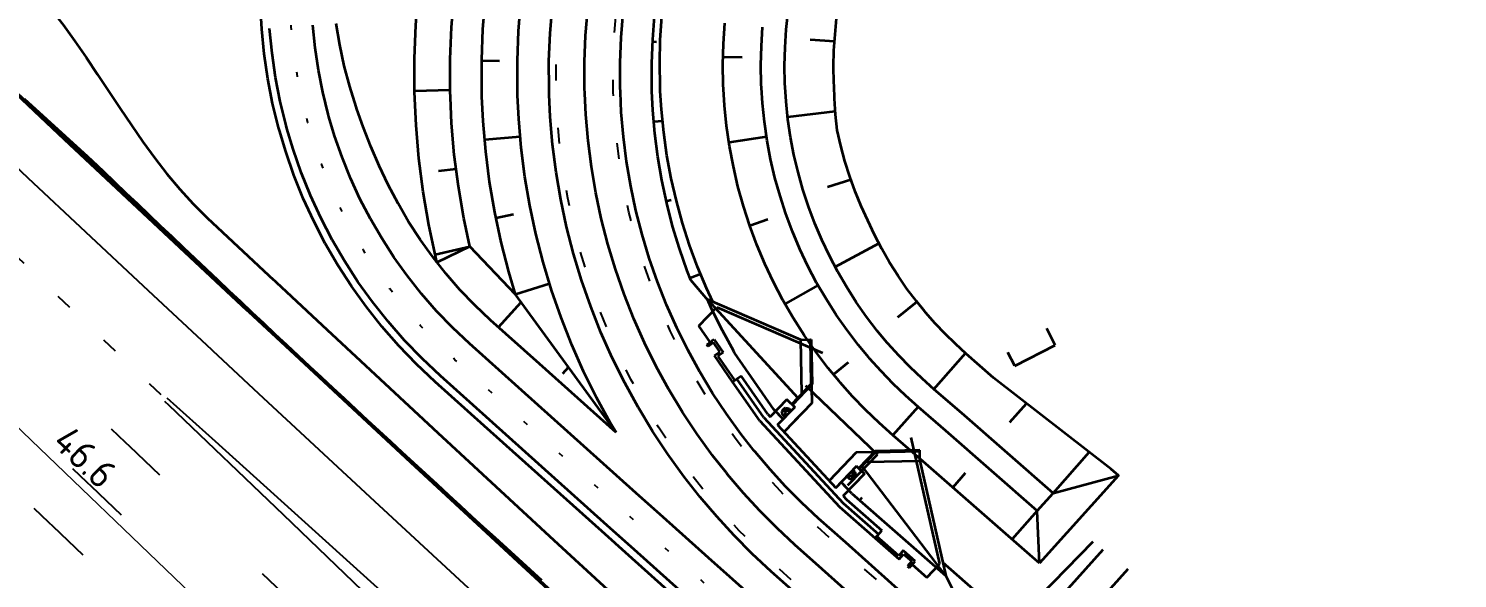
# Model space of a CAD drawing. Header units: metres. Extents: x 134219 to 139178, y 438661 to 444352.
# Drawn here: x 138067.3 to 138157.6, y 439702.7 to 439737.4 of the extents above; entities that cross this region are included whole.
import ezdxf

# ---------------------------------------------------------------- set-up
doc = ezdxf.new("R2010")
doc.units = ezdxf.units.M
for name, pattern in [('13strp', [4, 1, -3]), ('30270strp', [3, 0.3, -2.7]), ('39strp', [12, 3, -9])]:
    doc.linetypes.add(name, pattern=pattern)
doc.layers.get('DEFPOINTS').update_dxf_attribs({"color": 193})
for name, color, linetype, lineweight in [('N-WE-KL-ET_LS_OV_KABEL-M', 7, 'Continuous', 18), ('Utd-geleiderail-nw', 8, 'glm a2ee v014$0$f2m40080', 35), ('Utd-ondergr-nw', 8, '13strp', 35)]:
    doc.layers.add(name, color=color, linetype=linetype, lineweight=lineweight)
doc.layers.add('Utd-weg-nw', color=8, linetype='Continuous')
doc.styles.add('NLCS_18', font='NLCS-ISO.ttf', dxfattribs={"height": 1.8})
doc.linetypes.add('glm a2ee v014$0$f2m40080', pattern='A,2,-1,[160,RTW.shx,S=0.5,R=0,X=0,Y=0],-1', length=4)
doc.dimstyles.new('NLCS_t18_pijl_Dimension_l3_h1', dxfattribs={"dimtxt": 1.8, "dimasz": 1.8, "dimexe": 2, "dimexo": 2, "dimgap": 0.7, "dimtad": 1, "dimdec": 1, "dimzin": 0, "dimdsep": 46, "dimtxsty": 'NLCS_18', "dimcen": 2.5, "dimdle": 2, "dimclrd": 256, "dimclre": 256, "dimclrt": 256, "dimadec": 1, "dimazin": 0, "dimtfac": 1, "dimtdec": 1, "dimtofl": 0, "dimtmove": 1, "dimatfit": 0, "dimfxl": 0, "dimtolj": 1, "dimtzin": 0, "dimlwd": 18, "dimlwe": 18, "dimarcsym": 0})

# ---------------------------------------------------------------- blocks, each defined once
blk = doc.blocks.new('*D500')
at = {"layer": 'DEFPOINTS', "color": 0, "transparency": 16777216}
for p in [(138052.895, 439725.314), (138052.895, 439725.314), (138086.565, 439693.029)]:
    blk.add_point(p, dxfattribs=at)
at = {"layer": 'N-WE-KL-ET_LS_OV_KABEL-M', "lineweight": 18, "transparency": 16777216}
for p, q in [((138052.895, 439725.314), (138054.28, 439726.758)), ((138086.565, 439693.029), (138087.95, 439694.473))]:
    blk.add_line(p, q, dxfattribs=at)
at = {"layer": 'N-WE-KL-ET_LS_OV_KABEL-M', "linetype": 'Continuous', "lineweight": 18, "transparency": 16777216}
blk.add_line((138085.266, 439694.275), (138054.195, 439724.068), dxfattribs=at)
at = {"layer": 'N-WE-KL-ET_LS_OV_KABEL-M', "transparency": 16777216}
for points in [[(138054.402, 439724.285), (138053.987, 439723.852), (138052.895, 439725.314)], [(138085.474, 439694.491), (138085.059, 439694.058), (138086.565, 439693.029)]]:
    blk.add_solid(points, dxfattribs=at)
at = {"layer": 'N-WE-KL-ET_LS_OV_KABEL-M', "transparency": 16777216, "insert": (138070.838, 439710.326), "char_height": 1.8, "attachment_point": 5, "rotation": 316.20292, "style": 'NLCS_18'}
blk.add_mtext('\\A1;46.6', dxfattribs=at)

msp = doc.modelspace()

# ---------------------------------------------------------------- linework, layer by layer
at = {"layer": 'Utd-geleiderail-nw', "linetype": 'Continuous', "flags": 128}
msp.add_lwpolyline([(138066.975, 439732.983), (138070.989, 439729.343), (138071.249, 439729.093), (138071.97, 439728.403), (138072.69, 439727.714), (138073.412, 439727.025), (138074.134, 439726.336), (138074.856, 439725.648), (138075.579, 439724.961), (138076.302, 439724.274), (138077.025, 439723.587), (138077.749, 439722.901), (138078.474, 439722.216), (138079.199, 439721.531), (138079.924, 439720.846), (138080.65, 439720.162), (138081.376, 439719.478), (138082.103, 439718.795), (138082.83, 439718.113), (138083.558, 439717.43), (138084.286, 439716.749), (138085.015, 439716.068), (138085.744, 439715.387), (138086.473, 439714.707), (138087.203, 439714.027), (138087.934, 439713.348), (138088.665, 439712.669), (138089.396, 439711.991), (138090.128, 439711.313), (138090.86, 439710.636), (138091.593, 439709.959), (138092.326, 439709.282), (138093.059, 439708.607), (138093.793, 439707.931), (138094.528, 439707.256), (138095.263, 439706.582), (138095.998, 439705.908), (138096.734, 439705.235), (138097.47, 439704.562), (138098.207, 439703.89), (138098.944, 439703.218), (138099.682, 439702.546)], dxfattribs=at)
at = {"layer": 'Utd-ondergr-nw', "linetype": 'Continuous'}
for p, q in [((138110.201, 439720.246), (138109.117, 439721.525)), ((138116.076, 439717.752, 0), (138110.169, 439720.301)), ((138110.169, 439720.301), (138115.887, 439714.077, 0)), ((138110.452, 439719.664), (138110.169, 439720.301)), ((138109.633, 439718.64), (138110.757, 439719.812)), ((138111.114, 439718.33), (138110.452, 439719.664)), ((138110.757, 439719.812), (138117.452, 439716.928)), ((138110.35, 439717.607), (138109.633, 439718.64)), ((138132.159, 439717.412), (138131.619, 439718.468)), ((138110.125, 439717.451), (138110.248, 439717.536)), ((138110.211, 439717.327), (138110.125, 439717.451)), ((138110.556, 439717.567), (138110.211, 439717.327)), ((138110.248, 439717.536), (138110.452, 439717.677)), ((138110.452, 439717.677), (138110.593, 439717.776)), ((138110.955, 439716.992), (138110.556, 439717.567)), ((138110.593, 439717.776), (138111.164, 439716.954)), ((138111.83, 439717.024), (138111.114, 439718.33)), ((138116.076, 439717.752, 0), (138116.676, 439717.764, 0)), ((138116.147, 439714.348, 0), (138116.076, 439717.752, 0)), ((138116.676, 439717.764, 0), (138116.736, 439717.766, 0)), ((138116.676, 439717.764, 0), (138116.76, 439713.746, 0)), ((138116.735, 439714.961, 0), (138116.676, 439717.764, 0)), ((138116.736, 439717.766, 0), (138116.795, 439714.938, 0)), ((138110.61, 439716.752), (138110.955, 439716.992)), ((138111.76, 439715.096), (138110.61, 439716.752)), ((138111.164, 439716.954), (138110.819, 439716.715)), ((138110.819, 439716.715), (138111.878, 439715.188)), ((138111.888, 439716.928), (138111.83, 439717.024)), ((138114.372, 439713.349), (138111.888, 439716.928)), ((138129.593, 439716.099), (138129.165, 439716.941)), ((138129.593, 439716.099), (138132.159, 439717.412)), ((138111.763, 439715.092), (138112.297, 439715.462)), ((138113.473, 439712.627), (138111.763, 439715.092)), ((138113.724, 439712.834), (138112.029, 439715.277)), ((138113.981, 439713.035), (138112.297, 439715.462)), ((138115.497, 439713.671, 0), (138116.735, 439714.961, 0)), ((138116.795, 439714.938, 0), (138115.538, 439713.627, 0)), ((138116.374, 439714.847), (138120.914, 439710.494)), ((138116.374, 439714.847), (138120.914, 439710.494)), ((138115.181, 439713.974, 0), (138114.128, 439712.877, 0)), ((138114.128, 439712.877), (138115.181, 439713.974)), ((138114.128, 439712.877), (138115.181, 439713.974)), ((138115.686, 439713.49, 0), (138115.181, 439713.974, 0)), ((138115.181, 439713.974), (138115.686, 439713.49)), ((138115.181, 439713.974), (138115.686, 439713.49)), ((138113.982, 439713.035), (138114.128, 439712.877)), ((138114.951, 439712.724), (138114.372, 439713.349)), ((138114.475, 439713.238), (138114.951, 439712.724)), ((138114.604, 439712.362, 0), (138115.686, 439713.49, 0)), ((138115.686, 439713.49), (138114.625, 439712.383)), ((138115.686, 439713.49), (138114.625, 439712.383)), ((138114.865, 439713.216), (138114.959, 439713.356)), ((138115.462, 439713.259), (138114.865, 439713.216)), ((138114.933, 439712.996), (138114.865, 439713.216)), ((138115.077, 439712.857), (138114.933, 439712.996)), ((138114.959, 439713.356), (138115.095, 439713.455)), ((138116.76, 439713.746, 0), (138115.012, 439711.921, 0)), ((138115.095, 439713.455), (138115.077, 439712.857)), ((138115.095, 439713.455), (138115.318, 439713.397)), ((138115.318, 439713.397), (138115.462, 439713.259)), ((138113.473, 439712.627), (138118.509, 439707.187)), ((138113.724, 439712.834), (138118.74, 439707.416)), ((138114.604, 439712.362), (138118.28, 439708.392)), ((138115.511, 439712.442, 0), (138115.896, 439712.844, 0)), ((138124.866, 439703.578), (138123.041, 439711.569)), ((138119.573, 439710.611, 0), (138117.865, 439708.827, 0)), ((138119.046, 439708.545), (138120.914, 439710.494)), ((138119.187, 439708.693), (138120.914, 439710.494)), ((138123.592, 439710.699, 0), (138119.573, 439710.611, 0)), ((138120.763, 439710.697, 0), (138119.727, 439709.615, 0)), ((138119.77, 439709.574, 0), (138120.789, 439710.638, 0)), ((138123.59, 439710.759, 0), (138120.763, 439710.697, 0)), ((138120.789, 439710.638, 0), (138123.592, 439710.699, 0)), ((138123.592, 439710.699, 0), (138123.59, 439710.759, 0)), ((138123.605, 439710.099, 0), (138123.592, 439710.699, 0)), ((138119.584, 439709.753), (138118.28, 439708.392)), ((138119.584, 439709.753, 0), (138118.28, 439708.392, 0)), ((138118.28, 439708.392), (138119.584, 439709.753)), ((138119.36, 439709.52), (138119.342, 439708.922)), ((138119.343, 439708.922, 0), (138119.36, 439709.52, 0)), ((138119.504, 439709.382, 0), (138119.36, 439709.52, 0)), ((138119.505, 439709.381), (138119.36, 439709.52)), ((138119.572, 439709.162, 0), (138119.504, 439709.382, 0)), ((138119.572, 439709.161), (138119.505, 439709.381)), ((138120.089, 439709.268, 0), (138119.584, 439709.753, 0)), ((138119.584, 439709.753), (138120.089, 439709.268)), ((138120.089, 439709.268), (138119.584, 439709.753)), ((138125.232, 439702.813), (138119.941, 439709.753)), ((138120.201, 439710.024, 0), (138123.605, 439710.099, 0)), ((138123.605, 439710.099, 0), (138125.232, 439702.813)), ((138119.306, 439708.019), (138118.626, 439708.754)), ((138118.626, 439708.754), (138119.103, 439708.239)), ((138118.756, 439707.878, 0), (138120.089, 439709.268, 0)), ((138120.089, 439709.268), (138118.756, 439707.878)), ((138118.756, 439707.878), (138120.089, 439709.268)), ((138118.975, 439709.118, 0), (138119.572, 439709.162, 0)), ((138119.572, 439709.161), (138118.975, 439709.118)), ((138118.975, 439709.118), (138119.12, 439708.98)), ((138118.975, 439709.118, 0), (138119.12, 439708.98, 0)), ((138119.12, 439708.98), (138119.342, 439708.922)), ((138119.12, 439708.98, 0), (138119.343, 439708.922, 0)), ((138119.342, 439708.922), (138119.478, 439709.021)), ((138119.343, 439708.922, 0), (138119.478, 439709.022, 0)), ((138119.478, 439709.022, 0), (138119.572, 439709.162, 0)), ((138119.478, 439709.021), (138119.572, 439709.161)), ((138118.756, 439707.878), (138118.964, 439707.653)), ((138118.964, 439707.653), (138121.192, 439705.696)), ((138119.306, 439708.019), (138125.232, 439702.813)), ((138119.803, 439707.593), (138119.952, 439707.767)), ((138118.509, 439707.187), (138120.763, 439705.207)), ((138118.74, 439707.416), (138120.977, 439705.451)), ((138120.763, 439705.207), (138121.192, 439705.696)), ((138120.767, 439705.204), (138122.29, 439703.884)), ((138122.275, 439704.095), (138120.86, 439705.322)), ((138122.55, 439704.413), (138122.275, 439704.095)), ((138122.29, 439703.884), (138122.565, 439704.201)), ((138123.306, 439703.757), (138122.55, 439704.413)), ((138122.565, 439704.201), (138123.094, 439703.742)), ((138123.094, 439703.742), (138122.819, 439703.425)), ((138122.819, 439703.425), (138122.933, 439703.327)), ((138122.933, 439703.327), (138123.031, 439703.44)), ((138123.031, 439703.44), (138123.193, 439703.627)), ((138123.112, 439703.534), (138124.046, 439702.724)), ((138123.193, 439703.627), (138123.306, 439703.757)), ((138124.046, 439702.724), (138124.866, 439703.578)), ((138125.232, 439702.813), (138126.036, 439701.222))]:
    msp.add_line(p, q, dxfattribs=at)
at = {"layer": 'Utd-ondergr-nw', "linetype": 'Continuous', "flags": 128}
for points in [[(137958.937, 439836.705), (137966.099, 439829.726), (137969.157, 439826.745), (137973.25, 439822.759), (137980.399, 439815.806), (137987.556, 439808.86), (137994.719, 439801.922), (138001.889, 439794.991), (138009.066, 439788.067), (138016.25, 439781.15), (138023.441, 439774.24), (138027.777, 439770.08), (138030.646, 439767.329), (138032.117, 439765.92), (138033.255, 439764.829), (138040.477, 439757.922), (138047.714, 439751.03), (138054.964, 439744.153), (138062.228, 439737.289), (138069.505, 439730.441), (138076.796, 439723.607), (138081.057, 439719.626)], [(137958.986, 439836.756), (137966.147, 439829.776), (137969.206, 439826.796), (137973.299, 439822.809), (137980.448, 439815.856), (137987.604, 439808.91), (137994.768, 439801.972), (138001.938, 439795.041), (138009.115, 439788.117), (138016.299, 439781.2), (138023.49, 439774.29), (138027.826, 439770.131), (138030.695, 439767.38), (138032.165, 439765.97), (138033.303, 439764.879), (138040.526, 439757.973), (138047.762, 439751.081), (138055.012, 439744.203), (138062.276, 439737.34), (138069.553, 439730.492), (138076.844, 439723.658), (138081.104, 439719.678)], [(138093.067, 439722.635), (138092.992, 439722.952), (138092.551, 439725.02), (138092.196, 439727.104), (138091.929, 439729.202), (138091.749, 439731.309), (138091.669, 439732.993), (138091.658, 439733.421), (138091.654, 439735.536), (138091.738, 439737.648), (138091.911, 439739.756), (138092.171, 439741.854), (138092.518, 439743.94), (138092.951, 439746.009), (138093.471, 439748.059), (138094.609, 439749.914), (138095.815, 439751.698), (138097.119, 439753.449), (138098.486, 439755.121), (138099.912, 439756.71), (138101.393, 439758.216), (138103.899, 439760.43), (138104.482, 439760.944), (138108.646, 439764.621)], [(138095.141, 439723.642), (138094.761, 439725.443), (138094.422, 439727.435), (138094.167, 439729.44), (138093.995, 439731.453), (138093.918, 439733.063), (138093.907, 439733.472), (138093.904, 439735.493), (138093.984, 439737.512), (138094.149, 439739.526), (138094.397, 439741.531), (138094.729, 439743.524), (138095.143, 439745.502), (138095.64, 439747.461), (138096.566, 439749.285), (138097.563, 439751.055), (138098.654, 439752.809), (138099.812, 439754.5), (138101.034, 439756.125), (138102.317, 439757.683), (138104.504, 439760.081), (138105.013, 439760.638), (138108.646, 439764.621)], [(138067.022, 439740.555), (138067.861, 439739.626), (138068.663, 439738.658), (138069.434, 439737.656), (138070.179, 439736.627), (138070.906, 439735.578), (138071.621, 439734.516), (138072.329, 439733.448), (138073.038, 439732.379), (138073.753, 439731.317), (138074.482, 439730.269), (138075.23, 439729.242), (138076.003, 439728.241), (138076.808, 439727.274), (138077.651, 439726.348), (138078.538, 439725.469), (138082.766, 439721.519)], [(138098.041, 439720.602), (138097.612, 439722.048), (138097.129, 439723.925), (138096.725, 439725.819), (138096.4, 439727.729), (138096.155, 439729.651), (138095.991, 439731.582), (138095.917, 439733.125), (138095.907, 439733.517), (138095.903, 439735.454), (138095.981, 439737.39), (138096.138, 439739.321)], [(138110.947, 439698.963), (138108.076, 439701.537), (138105.206, 439704.11), (138103.5, 439705.638), (138096.054, 439712.313), (138092.958, 439715.089), (138091.78, 439716.198), (138090.657, 439717.364), (138089.591, 439718.582), (138088.587, 439719.851), (138087.665, 439721.139), (138086.806, 439722.468), (138086.011, 439723.837), (138085.282, 439725.243), (138084.62, 439726.681), (138084.028, 439728.149), (138083.507, 439729.644), (138083.108, 439730.974), (138083.057, 439731.162), (138082.68, 439732.7), (138082.377, 439734.254), (138082.147, 439735.82), (138081.993, 439737.396), (138081.92, 439738.77)], [(138104.404, 439711.879), (138104.051, 439712.481), (138103.164, 439714.097), (138102.345, 439715.749), (138101.596, 439717.434), (138100.918, 439719.148), (138100.312, 439720.889), (138099.779, 439722.654), (138099.319, 439724.44), (138098.935, 439726.243), (138098.626, 439728.06), (138098.393, 439729.889), (138098.236, 439731.726), (138098.166, 439733.195), (138098.156, 439733.568), (138098.153, 439735.412), (138098.226, 439737.254), (138098.377, 439739.091)], [(138115.91, 439701.569), (138114.197, 439703.104), (138113.007, 439704.213), (138111.86, 439705.366), (138110.759, 439706.563), (138109.705, 439707.801), (138109.619, 439707.906), (138108.699, 439709.079), (138107.666, 439710.505), (138106.694, 439711.973), (138105.784, 439713.479), (138104.937, 439715.023), (138104.156, 439716.6), (138103.44, 439718.208), (138102.793, 439719.845), (138102.214, 439721.508), (138101.705, 439723.193), (138101.266, 439724.897), (138100.899, 439726.619), (138100.604, 439728.354), (138100.382, 439730.101), (138100.232, 439731.854), (138100.165, 439733.257), (138100.156, 439733.613), (138100.152, 439735.373), (138100.223, 439737.132), (138100.366, 439738.887)], [(138124.409, 439696.973), (138117.412, 439703.244), (138115.698, 439704.78), (138114.572, 439705.829), (138113.486, 439706.921), (138112.444, 439708.054), (138111.445, 439709.227), (138111.364, 439709.326), (138110.493, 439710.437), (138109.516, 439711.787), (138108.595, 439713.176), (138107.734, 439714.602), (138106.932, 439716.063), (138106.192, 439717.557), (138105.515, 439719.08), (138104.902, 439720.629), (138104.354, 439722.203), (138103.872, 439723.798), (138103.457, 439725.412), (138103.109, 439727.042), (138102.83, 439728.685), (138102.619, 439730.338), (138102.477, 439731.999), (138102.414, 439733.327), (138102.405, 439733.664), (138102.402, 439735.33), (138102.469, 439736.996), (138102.604, 439738.657)], [(138125.911, 439698.648), (138118.913, 439704.92), (138117.2, 439706.455), (138116.137, 439707.446), (138115.112, 439708.476), (138114.128, 439709.546), (138113.186, 439710.652), (138113.11, 439710.746), (138112.288, 439711.794), (138111.365, 439713.068), (138110.496, 439714.379), (138109.683, 439715.725), (138108.927, 439717.104), (138108.228, 439718.514), (138107.589, 439719.951), (138107.011, 439721.413), (138106.493, 439722.899), (138106.039, 439724.404), (138105.647, 439725.927), (138105.319, 439727.466), (138105.055, 439729.016), (138104.856, 439730.576), (138104.723, 439732.143), (138104.663, 439733.397), (138104.654, 439733.715), (138104.652, 439735.288), (138104.714, 439736.859), (138104.843, 439738.427)], [(138109.117, 439721.525), (138108.885, 439722.11), (138108.396, 439723.517), (138107.965, 439724.943), (138107.594, 439726.385), (138107.283, 439727.842), (138107.033, 439729.31), (138106.845, 439730.788), (138106.719, 439732.272), (138106.662, 439733.459), (138106.654, 439733.76), (138106.651, 439735.249), (138106.711, 439736.738), (138106.832, 439738.222)], [(138132.022, 439708.054), (138126.245, 439713.1), (138124.508, 439714.609), (138123.735, 439715.294), (138122.988, 439716.008), (138122.267, 439716.75), (138121.574, 439717.52), (138121.517, 439717.585), (138120.909, 439718.316), (138120.225, 439719.207), (138119.579, 439720.127), (138118.971, 439721.075), (138118.404, 439722.049), (138117.877, 439723.047), (138117.393, 439724.068), (138116.952, 439725.109), (138116.556, 439726.169), (138116.204, 439727.246), (138115.898, 439728.337), (138115.638, 439729.442), (138115.425, 439730.558), (138115.259, 439731.682), (138115.14, 439732.814), (138115.081, 439733.72), (138115.07, 439733.95), (138115.048, 439735.089), (138115.074, 439736.229), (138115.149, 439737.367), (138115.271, 439738.503)], [(138111.28, 439699.336), (138108.41, 439701.909), (138105.539, 439704.482), (138103.834, 439706.011), (138096.388, 439712.686), (138093.292, 439715.461), (138092.131, 439716.554), (138091.025, 439717.702), (138089.976, 439718.902), (138088.986, 439720.152), (138088.079, 439721.42), (138087.232, 439722.73), (138086.449, 439724.078), (138085.731, 439725.462), (138085.079, 439726.879), (138084.496, 439728.325), (138083.983, 439729.798), (138083.59, 439731.108), (138083.54, 439731.293), (138083.168, 439732.807), (138082.869, 439734.338), (138082.644, 439735.881), (138082.492, 439737.433)], [(138113.116, 439701.383), (138110.245, 439703.957), (138107.375, 439706.53), (138105.67, 439708.058), (138098.224, 439714.733), (138095.128, 439717.509), (138094.064, 439718.51), (138093.051, 439719.561), (138092.09, 439720.661), (138091.184, 439721.806), (138090.352, 439722.967), (138089.577, 439724.167), (138088.859, 439725.402), (138088.201, 439726.67), (138087.605, 439727.968), (138087.07, 439729.293), (138086.6, 439730.642), (138086.241, 439731.842), (138086.194, 439732.011), (138085.854, 439733.398), (138085.58, 439734.8), (138085.374, 439736.214), (138085.234, 439737.635)], [(138104.404, 439711.879), (138099.559, 439716.223), (138096.463, 439718.998), (138095.47, 439719.932), (138094.524, 439720.914), (138093.627, 439721.94), (138092.781, 439723.009), (138092.005, 439724.093), (138091.282, 439725.212), (138090.612, 439726.365), (138090.298, 439726.953), (138089.996, 439727.548), (138089.421, 439728.751), (138088.888, 439729.976), (138088.398, 439731.221), (138088.006, 439732.33), (138087.954, 439732.487), (138087.558, 439733.774), (138087.214, 439735.079), (138086.925, 439736.403), (138086.692, 439737.743)], [(138110.509, 439720.154), (138110.11, 439721.009), (138109.548, 439722.356), (138109.043, 439723.727), (138108.596, 439725.119), (138108.207, 439726.529), (138107.879, 439727.956), (138107.611, 439729.396), (138107.403, 439730.847), (138107.257, 439732.306), (138107.184, 439733.475), (138107.172, 439733.772), (138107.15, 439735.24), (138107.189, 439736.709), (138107.29, 439738.175)], [(138131.169, 439703.612), (138130.716, 439704.01), (138123.642, 439710.196), (138121.905, 439711.705), (138121.022, 439712.492), (138120.169, 439713.313), (138119.347, 439714.165), (138118.556, 439715.049), (138118.492, 439715.124), (138117.799, 439715.963), (138117.02, 439716.986), (138116.283, 439718.042), (138115.592, 439719.129), (138114.946, 439720.245), (138114.348, 439721.389), (138113.798, 439722.558), (138113.297, 439723.75), (138112.847, 439724.964), (138112.448, 439726.196), (138112.101, 439727.445), (138111.807, 439728.708), (138111.567, 439729.984), (138111.381, 439731.27), (138111.249, 439732.563), (138111.183, 439733.599), (138111.171, 439733.862), (138111.149, 439735.164), (138111.181, 439736.466), (138111.269, 439737.766)], [(138131.02, 439706.937), (138125.244, 439711.983), (138123.507, 439713.492), (138122.692, 439714.216), (138121.904, 439714.971), (138121.144, 439715.756), (138120.413, 439716.569), (138120.354, 439716.638), (138119.713, 439717.411), (138118.992, 439718.353), (138118.311, 439719.325), (138117.671, 439720.327), (138117.074, 439721.355), (138116.52, 439722.409), (138116.01, 439723.487), (138115.546, 439724.586), (138115.129, 439725.705), (138114.759, 439726.842), (138114.437, 439727.994), (138114.164, 439729.16), (138113.941, 439730.337), (138113.767, 439731.524), (138113.644, 439732.717), (138113.581, 439733.673), (138113.571, 439733.916), (138113.548, 439735.118), (138113.577, 439736.32), (138113.656, 439737.521)], [(138136.147, 439709.165), (138135.696, 439709.566), (138128.248, 439715.335), (138126.532, 439716.868), (138125.854, 439717.483), (138125.199, 439718.122), (138124.567, 439718.786), (138123.96, 439719.473), (138123.91, 439719.532), (138123.379, 439720.184), (138122.781, 439720.978), (138122.217, 439721.797), (138121.688, 439722.64), (138121.194, 439723.505), (138120.737, 439724.391), (138120.305, 439725.291), (138119.891, 439726.201), (138119.508, 439727.129), (138119.165, 439728.073), (138118.862, 439729.034), (138118.6, 439730.009), (138118.38, 439730.997), (138118.257, 439732.001), (138118.196, 439733.01), (138118.171, 439733.816), (138118.162, 439734.02), (138118.141, 439735.03), (138118.167, 439736.041), (138118.235, 439737.05), (138118.334, 439738.058)], [(138106.945, 439736.578), (138106.705, 439736.589)], [(138116.66, 439736.727), (138118.206, 439736.624)], [(138112.36, 439735.594), (138111.16, 439735.616)], [(138097.028, 439735.363), (138095.903, 439735.383)], [(138091.658, 439733.5), (138093.907, 439733.547)], [(138115.242, 439731.84), (138118.245, 439732.2)], [(138107.33, 439731.575), (138106.783, 439731.52)], [(138098.333, 439730.591), (138096.092, 439730.389)], [(138113.904, 439730.591), (138111.534, 439730.215)], [(138093.162, 439728.425), (138094.278, 439728.564)], [(138117.765, 439727.424), (138119.232, 439727.887)], [(138107.874, 439726.577), (138107.569, 439726.501)], [(138097.908, 439725.664), (138096.805, 439725.444)], [(138113.982, 439725.354), (138112.848, 439724.96)], [(138118.239, 439722.362), (138121.015, 439723.854)], [(138092.953, 439723.136), (138095.141, 439723.642)], [(138104.404, 439711.879), (138098.041, 439720.602), (138095.141, 439723.642), (138093.067, 439722.635)], [(138159.552, 439651.246), (138156.479, 439654.017), (138153.404, 439656.793), (138152.135, 439657.938), (138144.713, 439664.639), (138137.33, 439671.344), (138132.512, 439675.72), (138129.932, 439678.066), (138122.549, 439684.793), (138115.18, 439691.536), (138107.825, 439698.293), (138100.483, 439705.065), (138093.154, 439711.852), (138085.84, 439718.653), (138082.925, 439721.37), (138082.837, 439721.453), (138082.766, 439721.52)], [(138100.194, 439721.28), (138098.041, 439720.602)], [(138109.735, 439721.906), (138109.073, 439721.635)], [(138117.167, 439721.195), (138115.076, 439720.021)], [(138122.203, 439719.178), (138123.404, 439720.152)], [(138157.845, 439649.352), (138154.771, 439652.124), (138151.695, 439654.9), (138150.426, 439656.046), (138143.004, 439662.747), (138135.616, 439669.457), (138130.798, 439673.833), (138128.216, 439676.179), (138120.83, 439682.91), (138113.457, 439689.656), (138106.098, 439696.417), (138098.752, 439703.193), (138091.42, 439709.983), (138084.101, 439716.787), (138081.186, 439719.506), (138081.097, 439719.589), (138081.057, 439719.626)], [(138135.663, 439669.508), (138130.845, 439673.885), (138128.263, 439676.231), (138120.877, 439682.962), (138113.504, 439689.708), (138106.145, 439696.469), (138098.8, 439703.244), (138091.468, 439710.034), (138084.149, 439716.839), (138081.233, 439719.557), (138081.145, 439719.64), (138081.104, 439719.678)], [(138096.958, 439718.554), (138098.392, 439720.121)], [(138124.486, 439714.628), (138126.492, 439716.905)], [(138101.036, 439715.613), (138101.391, 439716.009)], [(138119.065, 439716.314), (138118.14, 439715.55)], [(138123.485, 439713.511), (138121.898, 439711.711)], [(138129.293, 439712.532), (138130.331, 439713.721)], [(138132.022, 439708.054), (138134.298, 439710.649)], [(138126.466, 439709.321), (138125.676, 439708.417)], [(138131.02, 439706.937), (138129.436, 439705.13)], [(138129.474, 439699.775), (138134.559, 439704.987)], [(138128.74, 439698.798), (138128.824, 439698.731), (138128.964, 439698.647), (138129.116, 439698.586), (138129.275, 439698.552), (138129.438, 439698.543), (138129.6, 439698.561), (138129.757, 439698.606), (138129.905, 439698.675), (138130.039, 439698.767), (138130.256, 439698.982), (138135.184, 439704.488)], [(138129.474, 439699.775), (138128.5, 439700.633), (138128.046, 439701.032), (138125.043, 439703.658)], [(138127.406, 439697.309), (138127.657, 439697.106), (138128.077, 439696.854), (138128.532, 439696.674), (138129.01, 439696.569), (138129.498, 439696.544), (138129.985, 439696.599), (138130.456, 439696.732), (138130.899, 439696.939), (138131.302, 439697.216), (138131.643, 439697.542), (138136.769, 439703.268)]]:
    msp.add_lwpolyline(points, dxfattribs=at)
msp.add_lwpolyline([(138131.169, 439703.612), (138131.02, 439706.937), (138132.022, 439708.054), (138136.147, 439709.165), (138131.169, 439703.612)], close=True, dxfattribs=at)
at = {"layer": 'Utd-weg-nw', "linetype": '39strp', "flags": 128}
for points in [[(137358.552, 440406.612), (137364.088, 440401.217), (137371.25, 440394.238), (137378.411, 440387.258), (137385.573, 440380.279), (137392.734, 440373.299), (137399.896, 440366.32), (137407.057, 440359.34), (137414.219, 440352.361), (137421.38, 440345.381), (137428.541, 440338.402), (137435.703, 440331.422), (137442.864, 440324.443), (137450.026, 440317.463), (137457.187, 440310.484), (137464.349, 440303.504), (137471.51, 440296.525), (137478.672, 440289.545), (137485.833, 440282.566), (137492.995, 440275.586), (137500.156, 440268.607), (137507.318, 440261.627), (137514.479, 440254.648), (137521.641, 440247.668), (137528.802, 440240.689), (137535.964, 440233.709), (137543.125, 440226.73), (137550.287, 440219.751), (137557.448, 440212.771), (137564.61, 440205.792), (137568.835, 440201.674), (137571.771, 440198.812), (137578.933, 440191.833), (137586.094, 440184.853), (137593.256, 440177.874), (137600.417, 440170.894), (137607.578, 440163.915), (137614.74, 440156.935), (137621.901, 440149.956), (137629.063, 440142.976), (137636.224, 440135.997), (137643.386, 440129.017), (137650.547, 440122.038), (137657.709, 440115.058), (137664.87, 440108.079), (137672.032, 440101.099), (137679.193, 440094.12), (137686.355, 440087.14), (137693.516, 440080.161), (137700.678, 440073.181), (137707.839, 440066.202), (137715.001, 440059.222), (137715.574, 440058.664), (137722.162, 440052.243), (137729.324, 440045.263), (137736.485, 440038.284), (137743.647, 440031.304), (137750.808, 440024.325), (137757.97, 440017.345), (137765.131, 440010.366), (137772.293, 440003.387), (137779.454, 439996.407), (137786.615, 439989.428), (137793.777, 439982.448), (137800.938, 439975.469), (137808.1, 439968.489), (137815.261, 439961.51), (137822.423, 439954.53), (137829.584, 439947.551), (137836.746, 439940.571), (137843.907, 439933.592), (137851.069, 439926.612), (137858.23, 439919.633), (137865.392, 439912.653), (137872.553, 439905.674), (137879.715, 439898.694), (137886.876, 439891.715), (137894.038, 439884.735), (137901.199, 439877.756), (137908.361, 439870.776), (137915.522, 439863.797), (137922.684, 439856.817), (137929.845, 439849.838), (137935.288, 439844.533), (137937.007, 439842.858), (137944.168, 439835.879), (137951.33, 439828.899), (137958.491, 439821.92), (137961.549, 439818.939), (137965.647, 439814.948), (137972.804, 439807.988), (137979.968, 439801.035), (137987.139, 439794.089), (137994.317, 439787.15), (138001.502, 439780.218), (138008.694, 439773.294), (138015.893, 439766.376), (138020.234, 439762.212), (138023.103, 439759.461), (138030.321, 439752.541), (138037.539, 439745.62), (138044.758, 439738.699), (138051.976, 439731.779), (138059.194, 439724.858), (138066.413, 439717.937), (138073.359, 439711.277)], [(137356.11, 440404.106), (137361.645, 440398.711), (137368.807, 440391.731), (137375.968, 440384.752), (137383.13, 440377.772), (137390.291, 440370.793), (137397.453, 440363.813), (137404.614, 440356.834), (137411.776, 440349.854), (137418.937, 440342.875), (137426.099, 440335.895), (137433.26, 440328.916), (137440.422, 440321.936), (137447.583, 440314.957), (137454.745, 440307.977), (137461.906, 440300.998), (137469.068, 440294.018), (137476.229, 440287.039), (137483.39, 440280.059), (137490.552, 440273.08), (137497.713, 440266.1), (137504.875, 440259.121), (137512.036, 440252.141), (137519.198, 440245.162), (137526.359, 440238.182), (137533.521, 440231.203), (137540.682, 440224.223), (137547.844, 440217.244), (137555.005, 440210.265), (137562.167, 440203.285), (137566.392, 440199.167), (137569.328, 440196.306), (137576.49, 440189.326), (137583.651, 440182.347), (137590.813, 440175.367), (137597.974, 440168.388), (137605.136, 440161.408), (137612.297, 440154.429), (137619.459, 440147.449), (137626.62, 440140.47), (137633.782, 440133.49), (137640.943, 440126.511), (137648.105, 440119.531), (137655.266, 440112.552), (137662.427, 440105.572), (137669.589, 440098.593), (137676.75, 440091.613), (137683.912, 440084.634), (137691.073, 440077.654), (137698.235, 440070.675), (137705.396, 440063.695), (137712.558, 440056.716), (137713.131, 440056.158), (137719.719, 440049.736), (137726.881, 440042.757), (137734.042, 440035.777), (137741.204, 440028.798), (137748.365, 440021.818), (137755.527, 440014.839), (137762.688, 440007.859), (137769.85, 440000.88), (137777.011, 439993.9), (137784.173, 439986.921), (137791.334, 439979.942), (137798.496, 439972.962), (137805.657, 439965.983), (137812.819, 439959.003), (137819.98, 439952.024), (137827.142, 439945.044), (137834.303, 439938.065), (137841.464, 439931.085), (137848.626, 439924.106), (137855.787, 439917.126), (137862.949, 439910.147), (137870.11, 439903.167), (137877.272, 439896.188), (137884.433, 439889.208), (137891.595, 439882.229), (137898.756, 439875.249), (137905.918, 439868.27), (137913.079, 439861.29), (137920.241, 439854.311), (137927.402, 439847.331), (137932.845, 439842.027), (137934.564, 439840.352), (137941.725, 439833.372), (137948.887, 439826.393), (137956.048, 439819.413), (137959.106, 439816.433), (137963.205, 439812.44), (137970.365, 439805.477), (137977.532, 439798.522), (137984.705, 439791.573), (137991.886, 439784.632), (137999.073, 439777.698), (138006.268, 439770.771), (138013.469, 439763.852), (138017.812, 439759.686), (138020.681, 439756.935), (138027.899, 439750.014), (138035.117, 439743.094), (138042.335, 439736.173), (138049.554, 439729.252), (138056.772, 439722.331), (138063.99, 439715.411), (138070.937, 439708.751)], [(137353.667, 440401.599), (137359.203, 440396.204), (137366.364, 440389.225), (137373.525, 440382.245), (137380.687, 440375.266), (137387.848, 440368.286), (137395.01, 440361.307), (137402.171, 440354.327), (137409.333, 440347.348), (137416.494, 440340.368), (137423.656, 440333.389), (137430.817, 440326.409), (137437.979, 440319.43), (137445.14, 440312.45), (137452.302, 440305.471), (137459.463, 440298.491), (137466.625, 440291.512), (137473.786, 440284.532), (137480.948, 440277.553), (137488.109, 440270.573), (137495.271, 440263.594), (137502.432, 440256.614), (137509.594, 440249.635), (137516.755, 440242.655), (137523.917, 440235.676), (137531.078, 440228.696), (137538.24, 440221.717), (137545.401, 440214.737), (137552.562, 440207.758), (137559.724, 440200.779), (137563.949, 440196.661), (137566.885, 440193.799), (137574.047, 440186.82), (137581.208, 440179.84), (137588.37, 440172.861), (137595.531, 440165.881), (137602.693, 440158.902), (137609.854, 440151.922), (137617.016, 440144.943), (137624.177, 440137.963), (137631.339, 440130.984), (137638.5, 440124.004), (137645.662, 440117.025), (137652.823, 440110.045), (137659.985, 440103.066), (137667.146, 440096.086), (137674.308, 440089.107), (137681.469, 440082.127), (137688.631, 440075.148), (137695.792, 440068.168), (137702.954, 440061.189), (137710.115, 440054.209), (137710.688, 440053.651), (137717.277, 440047.23), (137724.438, 440040.25), (137731.599, 440033.271), (137738.761, 440026.291), (137745.922, 440019.312), (137753.084, 440012.332), (137760.245, 440005.353), (137767.407, 439998.373), (137774.568, 439991.394), (137781.73, 439984.414), (137788.891, 439977.435), (137796.053, 439970.456), (137803.214, 439963.476), (137810.376, 439956.497), (137817.537, 439949.517), (137824.699, 439942.538), (137831.86, 439935.558), (137839.022, 439928.579), (137846.183, 439921.599), (137853.345, 439914.62), (137860.506, 439907.64), (137867.668, 439900.661), (137874.829, 439893.681), (137881.991, 439886.702), (137889.152, 439879.722), (137896.314, 439872.743), (137903.475, 439865.763), (137910.636, 439858.784), (137917.798, 439851.804), (137924.959, 439844.825), (137930.402, 439839.52), (137932.121, 439837.845), (137939.282, 439830.866), (137946.444, 439823.886), (137953.605, 439816.907), (137956.664, 439813.926), (137960.764, 439809.932), (137967.926, 439802.967), (137975.095, 439796.009), (137982.272, 439789.058), (137989.455, 439782.115), (137996.645, 439775.178), (138003.842, 439768.249), (138011.045, 439761.327), (138015.389, 439757.159), (138018.258, 439754.409), (138025.477, 439747.488), (138032.695, 439740.567), (138039.913, 439733.646), (138047.132, 439726.726), (138054.35, 439719.805), (138061.568, 439712.884), (138068.514, 439706.225)], [(138073.359, 439711.277), (138073.631, 439711.016), (138080.849, 439704.096), (138088.068, 439697.175), (138095.286, 439690.254), (138102.504, 439683.334), (138109.722, 439676.413), (138116.941, 439669.492), (138124.159, 439662.572), (138131.377, 439655.651), (138138.596, 439648.73), (138145.814, 439641.809), (138153.032, 439634.889), (138160.251, 439627.968), (138167.469, 439621.047), (138174.687, 439614.127), (138181.905, 439607.206), (138189.124, 439600.285), (138196.342, 439593.364), (138203.56, 439586.444), (138210.779, 439579.523), (138217.997, 439572.602), (138225.215, 439565.682), (138232.434, 439558.761), (138239.652, 439551.84), (138246.87, 439544.92), (138254.088, 439537.999), (138261.307, 439531.078), (138268.525, 439524.157), (138275.743, 439517.237), (138282.962, 439510.316), (138290.18, 439503.395), (138297.398, 439496.475), (138304.617, 439489.554), (138311.835, 439482.633), (138319.053, 439475.713), (138326.271, 439468.792), (138333.49, 439461.871), (138340.708, 439454.95), (138347.926, 439448.03), (138355.145, 439441.109), (138362.363, 439434.188), (138369.581, 439427.268), (138376.8, 439420.347), (138384.018, 439413.426), (138388.856, 439408.788)], [(138070.937, 439708.751), (138071.209, 439708.49), (138078.427, 439701.569), (138085.645, 439694.649), (138092.864, 439687.728), (138100.082, 439680.807), (138107.3, 439673.887), (138114.518, 439666.966), (138121.737, 439660.045), (138128.955, 439653.124), (138136.173, 439646.204), (138143.392, 439639.283), (138150.61, 439632.362), (138157.828, 439625.442), (138165.047, 439618.521), (138172.265, 439611.6), (138179.483, 439604.679), (138186.701, 439597.759), (138193.92, 439590.838), (138201.138, 439583.917), (138208.356, 439576.997), (138215.575, 439570.076), (138222.793, 439563.155), (138230.011, 439556.235), (138237.23, 439549.314), (138244.448, 439542.393), (138251.666, 439535.472), (138258.884, 439528.552), (138266.103, 439521.631), (138273.321, 439514.71), (138280.539, 439507.79), (138287.758, 439500.869), (138294.976, 439493.948), (138302.194, 439487.028), (138309.413, 439480.107), (138316.631, 439473.186), (138323.849, 439466.265), (138331.067, 439459.345), (138338.286, 439452.424), (138345.504, 439445.503), (138352.722, 439438.583), (138359.941, 439431.662), (138367.159, 439424.741), (138374.377, 439417.82), (138381.596, 439410.9), (138386.428, 439406.267)], [(138068.514, 439706.225), (138068.786, 439705.964), (138076.005, 439699.043), (138083.223, 439692.122), (138090.441, 439685.202), (138097.66, 439678.281), (138104.878, 439671.36), (138112.096, 439664.439), (138119.315, 439657.519), (138126.533, 439650.598), (138133.751, 439643.677), (138140.969, 439636.757), (138148.188, 439629.836), (138155.406, 439622.915), (138162.624, 439615.994), (138169.843, 439609.074), (138177.061, 439602.153), (138184.279, 439595.232), (138191.498, 439588.312), (138198.716, 439581.391), (138205.934, 439574.47), (138213.152, 439567.55), (138220.371, 439560.629), (138227.589, 439553.708), (138234.807, 439546.787), (138242.026, 439539.867), (138249.244, 439532.946), (138256.462, 439526.025), (138263.681, 439519.105), (138270.899, 439512.184), (138278.117, 439505.263), (138285.335, 439498.343), (138292.554, 439491.422), (138299.772, 439484.501), (138306.99, 439477.58), (138314.209, 439470.66), (138321.427, 439463.739), (138328.645, 439456.818), (138335.864, 439449.898), (138343.082, 439442.977), (138350.3, 439436.056), (138357.518, 439429.135), (138364.737, 439422.215), (138371.955, 439415.294), (138379.173, 439408.373), (138384, 439403.746)]]:
    msp.add_lwpolyline(points, dxfattribs=at)
at = {"layer": 'Utd-weg-nw', "linetype": '13strp', "flags": 128}
for points in [[(137825.023, 439957.198), (137832.184, 439950.218), (137839.346, 439943.239), (137846.507, 439936.259), (137853.669, 439929.28), (137860.83, 439922.3), (137867.992, 439915.321), (137875.153, 439908.341), (137882.315, 439901.362), (137889.476, 439894.382), (137896.638, 439887.403), (137903.799, 439880.423), (137910.96, 439873.444), (137918.122, 439866.464), (137925.283, 439859.485), (137932.445, 439852.505), (137937.888, 439847.201), (137939.606, 439845.526), (137946.768, 439838.547), (137953.929, 439831.567), (137961.091, 439824.588), (137964.149, 439821.607), (137968.245, 439817.617), (137975.4, 439810.66), (137982.561, 439803.709), (137989.73, 439796.766), (137996.905, 439789.829), (138004.087, 439782.9), (138011.276, 439775.978), (138018.472, 439769.064), (138022.812, 439764.901), (138025.681, 439762.15), (138032.899, 439755.229), (138040.117, 439748.309), (138047.336, 439741.388), (138054.554, 439734.467), (138061.772, 439727.547), (138068.991, 439720.626), (138075.937, 439713.966)], [(138127.381, 439691.893), (138123.657, 439695.23), (138123.208, 439695.632), (138116.21, 439701.904), (138114.497, 439703.439), (138113.32, 439704.536), (138112.185, 439705.677), (138111.096, 439706.861), (138110.053, 439708.087), (138109.968, 439708.19), (138109.057, 439709.351), (138108.036, 439710.761), (138107.074, 439712.213), (138106.174, 439713.704), (138105.336, 439715.231), (138104.563, 439716.791), (138103.855, 439718.383), (138103.215, 439720.002), (138102.642, 439721.647), (138102.138, 439723.314), (138101.704, 439725), (138101.341, 439726.704), (138101.049, 439728.421), (138100.829, 439730.148), (138100.681, 439731.883), (138100.615, 439733.271), (138100.605, 439733.623), (138100.602, 439735.365), (138100.672, 439737.105), (138100.814, 439738.841), (138101.028, 439740.569), (138101.314, 439742.287), (138101.671, 439743.991), (138102.099, 439745.68), (138102.597, 439747.348), (138103.164, 439748.995), (138103.815, 439750.656), (138104.537, 439752.288), (138105.328, 439753.887), (138106.186, 439755.452), (138107.77, 439758.198), (138108.138, 439758.836), (138110.769, 439763.397)], [(138129.783, 439694.573), (138126.06, 439697.911), (138125.61, 439698.313), (138118.613, 439704.585), (138116.9, 439706.12), (138115.824, 439707.122), (138114.787, 439708.165), (138113.791, 439709.248), (138112.838, 439710.367), (138112.761, 439710.462), (138111.929, 439711.523), (138110.995, 439712.812), (138110.116, 439714.139), (138109.293, 439715.501), (138108.528, 439716.896), (138107.821, 439718.322), (138107.174, 439719.776), (138106.589, 439721.256), (138106.066, 439722.759), (138105.605, 439724.283), (138105.209, 439725.824), (138104.877, 439727.381), (138104.61, 439728.95), (138104.409, 439730.529), (138104.274, 439732.115), (138104.213, 439733.383), (138104.204, 439733.705), (138104.202, 439735.296), (138104.265, 439736.886), (138104.395, 439738.473), (138104.591, 439740.052), (138104.852, 439741.622), (138105.178, 439743.18), (138105.569, 439744.723), (138106.024, 439746.248), (138106.542, 439747.753), (138107.138, 439749.271), (138107.797, 439750.762), (138108.52, 439752.224), (138109.304, 439753.653), (138110.888, 439756.399), (138111.256, 439757.037), (138113.887, 439761.599)]]:
    msp.add_lwpolyline(points, dxfattribs=at)
at = {"layer": 'Utd-weg-nw', "linetype": 'Continuous', "flags": 128}
for points in [[(137956.599, 439834.306), (137963.761, 439827.327), (137966.819, 439824.346), (137970.913, 439820.358), (137978.065, 439813.403), (137985.224, 439806.455), (137992.389, 439799.514), (137999.562, 439792.581), (138006.742, 439785.654), (138013.928, 439778.735), (138021.121, 439771.823), (138025.459, 439767.662), (138028.328, 439764.911), (138029.798, 439763.502), (138030.937, 439762.41), (138038.164, 439755.499), (138045.406, 439748.602), (138052.661, 439741.72), (138059.929, 439734.852), (138067.212, 439727.999), (138074.508, 439721.16), (138078.811, 439717.14)], [(138159.317, 439643.523), (138155.603, 439646.863), (138152.527, 439649.637), (138149.45, 439652.414), (138148.181, 439653.559), (138140.759, 439660.26), (138133.364, 439666.977), (138128.545, 439671.353), (138125.962, 439673.701), (138118.571, 439680.437), (138111.193, 439687.187), (138103.829, 439693.952), (138096.478, 439700.732), (138089.141, 439707.527), (138081.818, 439714.336), (138078.9, 439717.057), (138078.811, 439717.14)], [(138075.85, 439713.876), (138076.122, 439713.615), (138083.341, 439706.694), (138090.559, 439699.774), (138097.777, 439692.853), (138104.996, 439685.932), (138112.214, 439679.011), (138119.432, 439672.091), (138126.65, 439665.17), (138133.869, 439658.249), (138141.087, 439651.329), (138148.305, 439644.408), (138155.524, 439637.487), (138162.742, 439630.567)], [(138160.737, 439637.62), (138157.012, 439640.956), (138153.294, 439644.299), (138150.215, 439647.075), (138147.138, 439649.853), (138145.87, 439650.998), (138138.447, 439657.699), (138131.024, 439664.401), (138123.602, 439671.102), (138116.179, 439677.803), (138108.757, 439684.504), (138101.334, 439691.205), (138093.912, 439697.906), (138086.489, 439704.608), (138079.067, 439711.309), (138076.026, 439714.054)]]:
    msp.add_lwpolyline(points, dxfattribs=at)
at = {"layer": 'Utd-weg-nw', "linetype": '30270strp', "flags": 128}
msp.add_lwpolyline([(138112.198, 439700.359), (138109.328, 439702.933), (138106.457, 439705.506), (138104.752, 439707.034), (138097.306, 439713.709), (138094.21, 439716.485), (138093.098, 439717.532), (138092.038, 439718.631), (138091.033, 439719.781), (138090.085, 439720.979), (138089.215, 439722.194), (138088.404, 439723.448), (138087.654, 439724.74), (138086.966, 439726.066), (138086.342, 439727.424), (138085.783, 439728.809), (138085.291, 439730.22), (138084.915, 439731.475), (138084.867, 439731.652), (138084.511, 439733.103), (138084.225, 439734.569), (138084.009, 439736.047), (138083.863, 439737.534), (138083.794, 439738.83), (138083.788, 439739.026), (138083.785, 439740.52), (138083.853, 439742.012), (138083.991, 439743.5), (138084.2, 439744.979), (138084.437, 439746.243), (138084.48, 439746.447), (138084.829, 439747.899), (138085.246, 439749.334), (138085.732, 439750.746), (138086.267, 439752.094), (138086.864, 439753.416), (138087.521, 439754.709), (138088.237, 439755.97), (138090.412, 439759.599), (138090.526, 439759.79), (138095.664, 439768.368), (138097.741, 439771.835), (138100.803, 439776.947), (138105.942, 439785.525), (138111.081, 439794.104), (138116.22, 439802.682), (138121.359, 439811.261), (138126.498, 439819.84), (138131.637, 439828.418), (138134.228, 439832.744)], dxfattribs=at)

# ---------------------------------------------------------------- dimensions: what is measured, and where the dimension line sits
at = {"layer": 'N-WE-KL-ET_LS_OV_KABEL-M'}
dim = msp.add_aligned_dim(p1=(138086.565, 439693.029), p2=(138052.895, 439725.314), distance=0, dimstyle='NLCS_t18_pijl_Dimension_l3_h1', dxfattribs=at)
dim.commit()
dim.dimension.update_dxf_attribs({"geometry": '*D500', "text_midpoint": (138070.838, 439710.326)})

doc.saveas('drawing.dxf')
